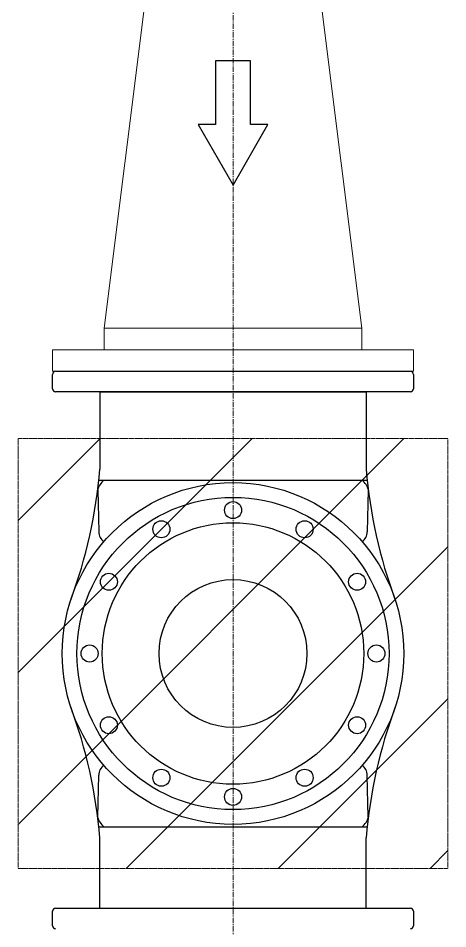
# Model space of a CAD drawing. Header units: inches. Extents: x 86328 to 235202, y 68629 to 184293.
# Drawn here: x 165751 to 166751, y 128245 to 130363 of the extents above; entities that cross this region are included whole.
import ezdxf

# ---------------------------------------------------------------- set-up
doc = ezdxf.new("R2010")
doc.units = ezdxf.units.IN
doc.header["$MEASUREMENT"] = 0
doc.linetypes.add('CENTER', pattern=[2, 1.25, -0.25, 0.25, -0.25])
doc.linetypes.add('HIDDEN', pattern=[0.375, 0.25, -0.125])
doc.layers.add('.5', color=8, linetype='Continuous', lineweight=0)
doc.layers.add('DIM', color=251, linetype='Continuous', lineweight=0)
doc.layers.add('ID_LEGEND', color=3, linetype='Continuous')
doc.layers.add('PIPE', color=3, linetype='Continuous')

msp = doc.modelspace()

# ---------------------------------------------------------------- linework, layer by layer
at = {"layer": '.5', "color": 8, "linetype": 'CENTER', "ltscale": 10}
msp.add_line((166251.3, 146210.4), (166251.3, 122881.3), dxfattribs=at)
at = {"color": 8}
for p, q in [((166291.8, 130263.8), (166210.8, 130263.8)), ((166210.8, 130263.8), (166210.8, 130115.4)), ((166291.8, 130115.4), (166291.8, 130263.8)), ((166210.8, 130115.4), (166170.3, 130115.4)), ((166170.3, 130115.4), (166251.3, 129974.8)), ((166251.3, 129974.8), (166332.3, 130115.4)), ((166332.3, 130115.4), (166291.8, 130115.4))]:
    msp.add_line(p, q, dxfattribs=at)
at = {"color": 8, "lineweight": -3, "ltscale": 5}
for p, q in [((165831.3, 129500.9), (165831.3, 129534.4)), ((165838.5, 129541.7), (166664.1, 129541.7)), ((166671.3, 129534.4), (166671.3, 129500.9)), ((166664.1, 129493.7), (165838.5, 129493.7)), ((165838.5, 128292.6), (166664.1, 128292.6)), ((165831.3, 128251.8), (165831.3, 128285.3)), ((166671.3, 128285.3), (166671.3, 128251.8))]:
    msp.add_line(p, q, dxfattribs=at)
for centre, start, end in [((165838.5, 129534.4), 90, 180), ((166664.1, 129534.4), 0, 90), ((165838.5, 129500.9), 180, 270), ((166664.1, 129500.9), 270, 0), ((165838.5, 128285.3), 90, 180), ((166664.1, 128285.3), 0, 90), ((165838.5, 128251.8), 180, 270), ((166664.1, 128251.8), 270, 0)]:
    msp.add_arc(centre, 7.24, start, end, dxfattribs=at)
at = {"layer": 'DIM', "color": 8, "linetype": 'Continuous', "ltscale": 10}
for p, q in [((165951.3, 129641.7), (166076.3, 130641.7)), ((166551.3, 129641.7), (166426.3, 130641.7)), ((165951.3, 129591.7), (165951.3, 129641.7)), ((166551.3, 129641.7), (165951.3, 129641.7)), ((166551.3, 129591.7), (166551.3, 129641.7)), ((166671.3, 129591.7), (165831.3, 129591.7)), ((165831.3, 129591.7), (165831.3, 129541.7)), ((166551.3, 129591.7), (165951.3, 129591.7)), ((166671.3, 129541.7), (166671.3, 129591.7)), ((165831.3, 129541.7), (166671.3, 129541.7))]:
    msp.add_line(p, q, dxfattribs=at)
at = {"layer": 'DIM', "color": 8, "linetype": 'HIDDEN', "ltscale": 7}
for p, q in [((166751.3, 129385), (165751.3, 129385)), ((165751.3, 129385), (165751.3, 128385)), ((166751.3, 128385), (166751.3, 129385)), ((165751.3, 128385), (166751.3, 128385))]:
    msp.add_line(p, q, dxfattribs=at)
at = {"layer": 'DIM', "color": 8, "linetype": 'Continuous'}
for p, q in [((165751.3, 129194.2), (165942.2, 129385)), ((165751.3, 128840.6), (166295.7, 129385)), ((165751.3, 128487.1), (166649.3, 129385)), ((166002.8, 128385), (166751.3, 129133.5)), ((166356.4, 128385), (166751.3, 128779.9)), ((166709.9, 128385), (166751.3, 128426.4))]:
    msp.add_line(p, q, dxfattribs=at)
at = {"layer": 'ID_LEGEND', "color": 8}
msp.add_circle((166251.3, 128885), 172.1, dxfattribs=at)
at = {"layer": 'PIPE', "color": 8}
for p, q in [((165941.2, 129493.7), (165941.2, 129313.8)), ((165941.2, 129493.7), (166561.4, 129493.7)), ((166561.4, 129493.7), (166561.4, 129313.8)), ((165938.8, 129288.2), (166563.8, 129288.2)), ((165936.3, 129265.7), (165938.8, 129168.1)), ((166566.3, 129265.7), (166563.8, 129168.1)), ((165936.3, 128504.4), (165938.8, 128602)), ((166566.3, 128504.4), (166563.8, 128602)), ((165938.8, 128481.9), (166563.8, 128481.9)), ((165941.2, 128292.6), (165941.2, 128456.3)), ((166561.4, 128292.6), (166561.4, 128456.3)), ((165941.2, 128292.6), (166561.4, 128292.6))]:
    msp.add_line(p, q, dxfattribs=at)
for centre, radius in [((166251.3, 128885), 397.5), ((166251.3, 128885), 363.2), ((166251.3, 129218.7), 19.8), ((166251.3, 128885), 304.2), ((166084.5, 129174), 19.8), ((166418.1, 129174), 19.8), ((165962.3, 129051.9), 19.8), ((166540.3, 129051.9), 19.8), ((165917.6, 128885), 19.8), ((166585, 128885), 19.8), ((165962.3, 128718.2), 19.8), ((166540.3, 128718.2), 19.8), ((166084.5, 128596.1), 19.8), ((166418.1, 128596.1), 19.8), ((166251.3, 128551.4), 19.8)]:
    msp.add_circle(centre, radius, dxfattribs=at)
for centre, radius, start, end in [((164800.3, 129407), 1144.7, 339.6588, 355.3314), ((167702.3, 129407), 1144.7, 184.6686, 200.3412), ((165977.3, 129254.9), 42.5, 128.4992, 165.2516), ((166525.3, 129254.9), 42.5, 14.7484, 51.5008), ((165965.3, 129167.6), 26.5, 178.8653, 237.0344), ((166537.3, 129167.6), 26.5, 302.9656, 1.1347), ((164800.3, 128363.1), 1144.7, 4.6686, 20.3412), ((167702.3, 128363.1), 1144.7, 159.6588, 175.3314), ((165965.3, 128602.5), 26.5, 122.9656, 181.1347), ((166537.3, 128602.5), 26.5, 358.8653, 57.0344), ((165977.3, 128515.2), 42.5, 194.7484, 231.5008), ((166525.3, 128515.2), 42.5, 308.4992, 345.2516)]:
    msp.add_arc(centre, radius, start, end, dxfattribs=at)

doc.saveas('drawing.dxf')
